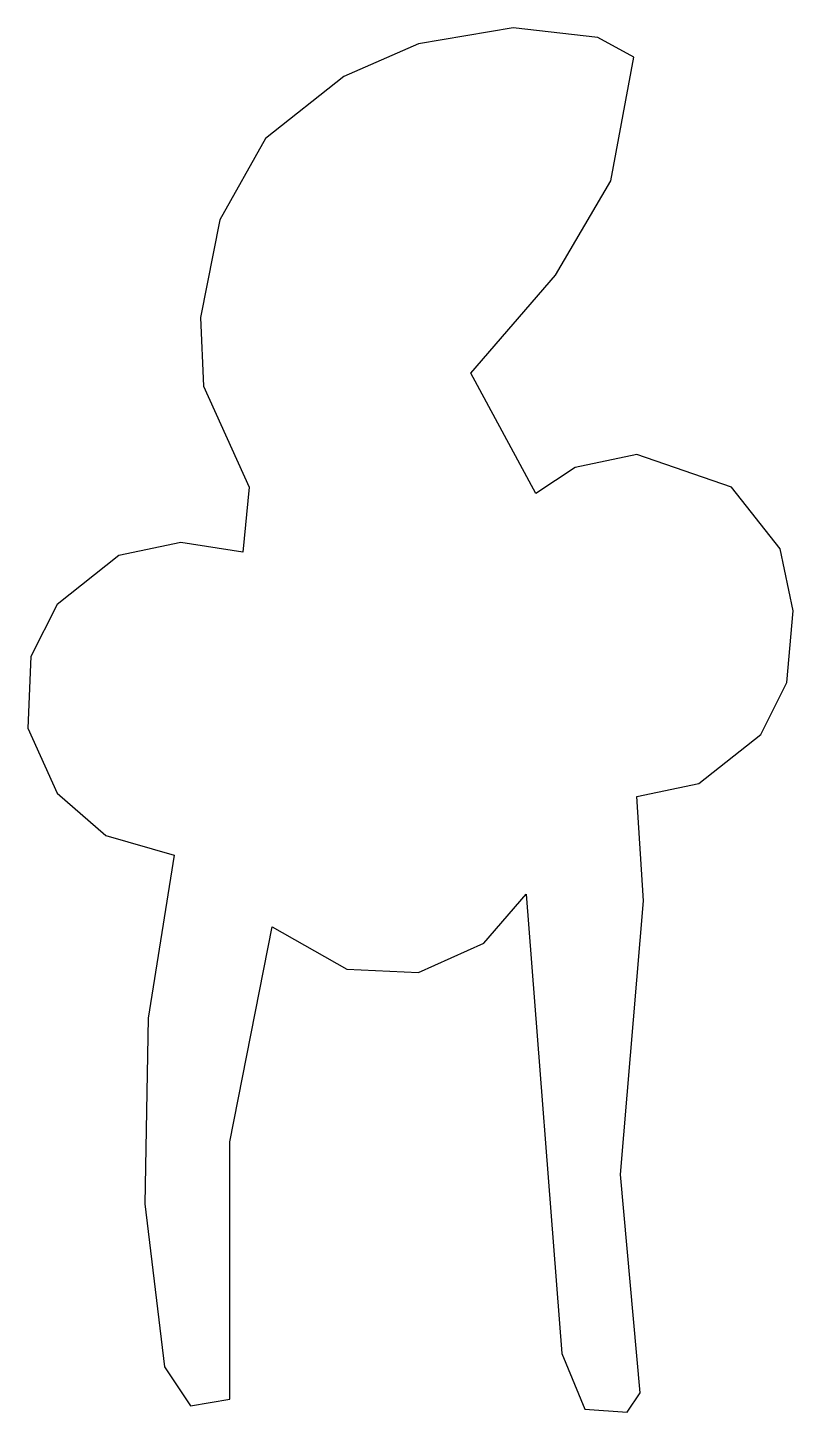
# Model space of a CAD drawing. Header units: metres. Extents: x 65 to 124, y 87 to 193.
import ezdxf

# ---------------------------------------------------------------- set-up
doc = ezdxf.new("R2010")
doc.units = ezdxf.units.M

msp = doc.modelspace()

# ---------------------------------------------------------------- linework, layer by layer
msp.add_lwpolyline([(109, 192.25), (102.5, 193), (95.25, 191.75), (89.5, 189.25), (83.5, 184.5), (80, 178.25), (78.5, 170.75), (78.75, 165.5), (82.25, 157.75), (81.75, 152.75), (77, 153.5), (72.25, 152.5), (67.5, 148.75), (65.5, 144.75), (65.25, 139.25), (67.5, 134.25), (71.25, 131), (76.5, 129.5), (74.5, 117), (74.25, 102.75), (75.75, 90.25), (77.75, 87.25), (80.75, 87.75), (80.75, 107.5), (84, 124), (89.75, 120.75), (95.25, 120.5), (100.25, 122.75), (103.5, 126.5), (106.25, 91.25), (108, 87), (111.25, 86.75), (112.25, 88.25), (110.75, 105), (112.5, 126), (112, 134), (116.75, 135), (121.5, 138.75), (123.5, 142.75), (124, 148.25), (123, 153), (119.25, 157.75), (112, 160.25), (107.25, 159.25), (104.25, 157.25), (99.25, 166.5), (105.75, 174), (110, 181.25), (111.75, 190.75)], close=True)

doc.saveas('drawing.dxf')
